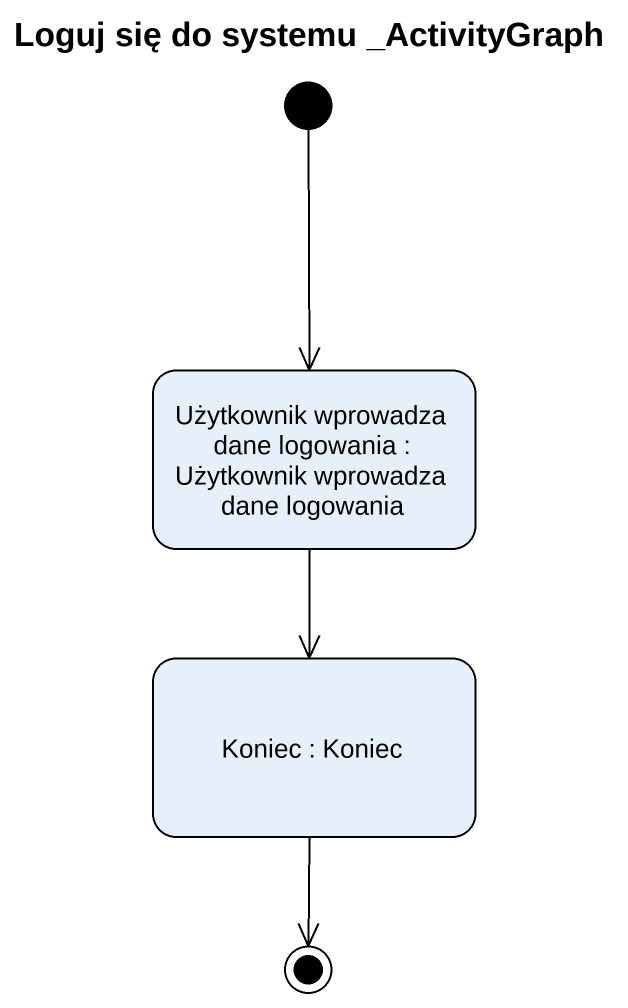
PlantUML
@startuml
title Loguj się do systemu _ActivityGraph
hide empty description
state "Użytkownik wprowadza dane logowania : Użytkownik wprowadza dane logowania" as Użytkownik_wprowadza_dane
state "Koniec : Koniec" as Koniec
[*] --> Użytkownik_wprowadza_dane
Użytkownik_wprowadza_dane --> Koniec
Koniec --> [*]
@enduml
